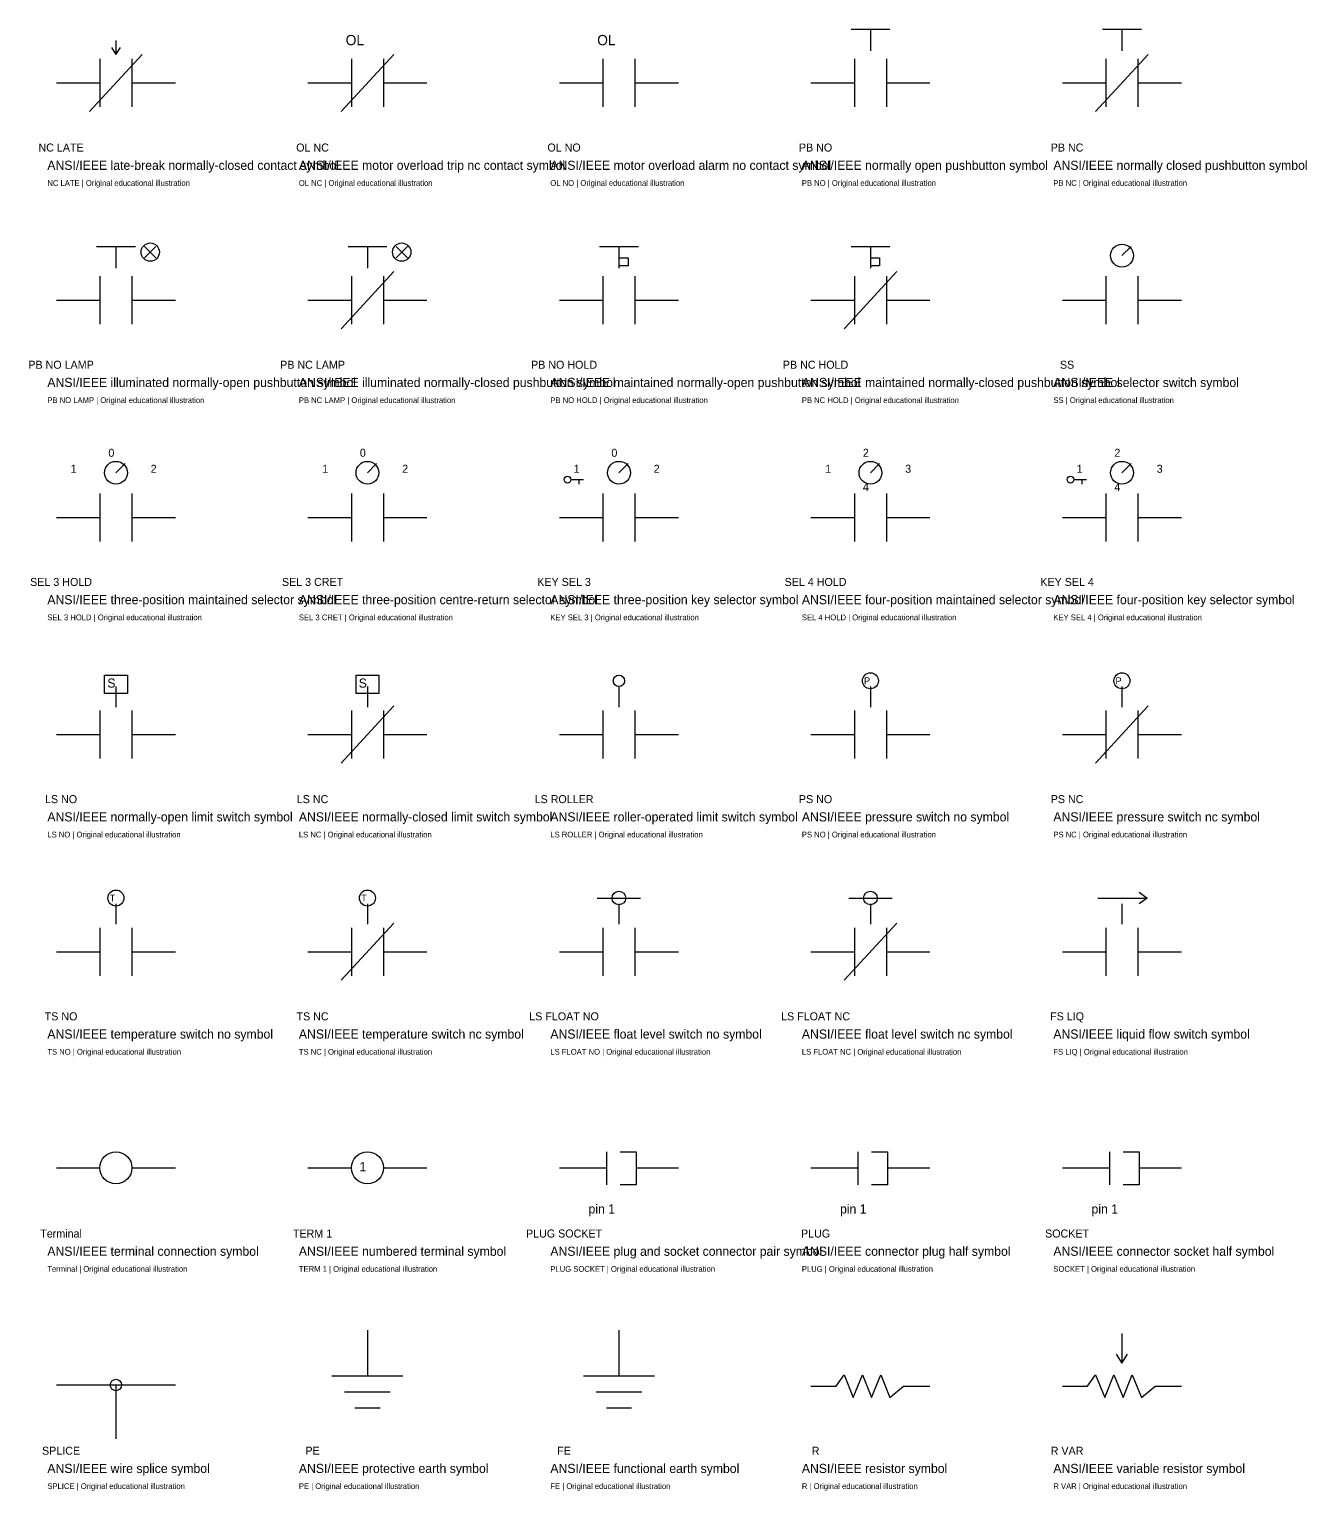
# Model space of a CAD drawing. Extents: x -25 to 1140, y -41451 to 113.
# Drawn here: x -16 to 1102, y -29671 to -28392 of the extents above; entities that cross this region are included whole.
import ezdxf
from ezdxf.enums import TextEntityAlignment as Align

# ---------------------------------------------------------------- set-up
doc = ezdxf.new("R2010")
doc.units = 0
doc.layers.add('REFERENCE', color=7, linetype='CONTINUOUS')

# ---------------------------------------------------------------- blocks, each defined once
blk = doc.blocks.new('REF_ANSI_LATE_BREAK_NORMALLY_CLOSED_CONTACT')
at = {"layer": 'REFERENCE'}
for p, q in [((56, 92), (60, 86)), ((60, 98), (60, 86)), ((60, 86), (64, 92)), ((37, 36), (83, 86)), ((46, 82), (46, 40)), ((74, 82), (74, 40)), ((8, 61), (46, 61)), ((74, 61), (112, 61))]:
    blk.add_line(p, q, dxfattribs=at)
blk.add_text('NC LATE', height=7, dxfattribs=at).set_placement((12, 1), align=Align.CENTER)
blk = doc.blocks.new('REF_ANSI_MOTOR_OVERLOAD_TRIP_NC_CONTACT')
at = {"layer": 'REFERENCE'}
for p, q in [((37, 36), (83, 86)), ((46, 82), (46, 40)), ((74, 82), (74, 40)), ((8, 61), (46, 61)), ((74, 61), (112, 61))]:
    blk.add_line(p, q, dxfattribs=at)
for s, height, p in [('OL', 9, (49, 94)), ('OL NC', 7, (12, 1))]:
    blk.add_text(s, height=height, dxfattribs=at).set_placement(p, align=Align.CENTER)
blk = doc.blocks.new('REF_ANSI_MOTOR_OVERLOAD_ALARM_NO_CONTACT')
at = {"layer": 'REFERENCE'}
for p, q in [((46, 82), (46, 40)), ((74, 82), (74, 40)), ((8, 61), (46, 61)), ((74, 61), (112, 61))]:
    blk.add_line(p, q, dxfattribs=at)
for s, height, p in [('OL', 9, (49, 94)), ('OL NO', 7, (12, 1))]:
    blk.add_text(s, height=height, dxfattribs=at).set_placement(p, align=Align.CENTER)
blk = doc.blocks.new('REF_ANSI_PUSHBUTTON_NO')
at = {"layer": 'REFERENCE'}
for p, q in [((43, 108), (77, 108)), ((60, 108), (60, 89)), ((46, 82), (46, 40)), ((74, 82), (74, 40)), ((8, 61), (46, 61)), ((74, 61), (112, 61))]:
    blk.add_line(p, q, dxfattribs=at)
blk.add_text('PB NO', height=7, dxfattribs=at).set_placement((12, 1), align=Align.CENTER)
blk = doc.blocks.new('REF_ANSI_PUSHBUTTON_NC')
at = {"layer": 'REFERENCE'}
for p, q in [((43, 108), (77, 108)), ((60, 108), (60, 89)), ((37, 36), (83, 86)), ((46, 82), (46, 40)), ((74, 82), (74, 40)), ((8, 61), (46, 61)), ((74, 61), (112, 61))]:
    blk.add_line(p, q, dxfattribs=at)
blk.add_text('PB NC', height=7, dxfattribs=at).set_placement((12, 1), align=Align.CENTER)
blk = doc.blocks.new('REF_ANSI_ILLUMINATED_NORMALLY_OPEN_PUSHBUTTON')
at = {"layer": 'REFERENCE'}
for p, q in [((43, 108), (77, 108)), ((60, 108), (60, 89)), ((85, 108), (95, 98)), ((85, 98), (95, 108)), ((46, 82), (46, 40)), ((74, 82), (74, 40)), ((8, 61), (46, 61)), ((74, 61), (112, 61))]:
    blk.add_line(p, q, dxfattribs=at)
blk.add_circle((90, 103), 8, dxfattribs=at)
blk.add_text('PB NO LAMP', height=7, dxfattribs=at).set_placement((12, 1), align=Align.CENTER)
blk = doc.blocks.new('REF_ANSI_ILLUMINATED_NORMALLY_CLOSED_PUSHBUTTON')
at = {"layer": 'REFERENCE'}
for p, q in [((43, 108), (77, 108)), ((60, 108), (60, 89)), ((85, 108), (95, 98)), ((85, 98), (95, 108)), ((37, 36), (83, 86)), ((46, 82), (46, 40)), ((74, 82), (74, 40)), ((8, 61), (46, 61)), ((74, 61), (112, 61))]:
    blk.add_line(p, q, dxfattribs=at)
blk.add_circle((90, 103), 8, dxfattribs=at)
blk.add_text('PB NC LAMP', height=7, dxfattribs=at).set_placement((12, 1), align=Align.CENTER)
blk = doc.blocks.new('REF_ANSI_MAINTAINED_NORMALLY_OPEN_PUSHBUTTON')
at = {"layer": 'REFERENCE'}
for p, q in [((43, 108), (77, 108)), ((60, 108), (60, 89)), ((60, 98), (68, 98)), ((68, 91), (60, 91)), ((68, 98), (68, 91)), ((46, 82), (46, 40)), ((74, 82), (74, 40)), ((8, 61), (46, 61)), ((74, 61), (112, 61))]:
    blk.add_line(p, q, dxfattribs=at)
blk.add_text('PB NO HOLD', height=7, dxfattribs=at).set_placement((12, 1), align=Align.CENTER)
blk = doc.blocks.new('REF_ANSI_MAINTAINED_NORMALLY_CLOSED_PUSHBUTTON')
at = {"layer": 'REFERENCE'}
for p, q in [((43, 108), (77, 108)), ((60, 108), (60, 89)), ((60, 98), (68, 98)), ((68, 91), (60, 91)), ((68, 98), (68, 91)), ((37, 36), (83, 86)), ((46, 82), (46, 40)), ((74, 82), (74, 40)), ((8, 61), (46, 61)), ((74, 61), (112, 61))]:
    blk.add_line(p, q, dxfattribs=at)
blk.add_text('PB NC HOLD', height=7, dxfattribs=at).set_placement((12, 1), align=Align.CENTER)
blk = doc.blocks.new('REF_ANSI_SELECTOR_SWITCH')
at = {"layer": 'REFERENCE'}
for p, q in [((60, 100), (68, 108)), ((46, 82), (46, 40)), ((74, 82), (74, 40)), ((8, 61), (46, 61)), ((74, 61), (112, 61))]:
    blk.add_line(p, q, dxfattribs=at)
blk.add_circle((60, 100), 10, dxfattribs=at)
blk.add_text('SS', height=7, dxfattribs=at).set_placement((12, 1), align=Align.CENTER)
blk = doc.blocks.new('REF_ANSI_THREE_POSITION_MAINTAINED_SELECTOR')
at = {"layer": 'REFERENCE'}
for p, q in [((60, 100), (68, 108)), ((46, 82), (46, 40)), ((74, 82), (74, 40)), ((8, 61), (46, 61)), ((74, 61), (112, 61))]:
    blk.add_line(p, q, dxfattribs=at)
blk.add_circle((60, 100), 10, dxfattribs=at)
for s, p in [('0', (56, 114)), ('1', (23, 100)), ('2', (93, 100)), ('SEL 3 HOLD', (12, 1))]:
    blk.add_text(s, height=7, dxfattribs=at).set_placement(p, align=Align.CENTER)
blk = doc.blocks.new('REF_ANSI_THREE_POSITION_CENTRE_RETURN_SELECTOR')
at = {"layer": 'REFERENCE'}
for p, q in [((60, 100), (68, 108)), ((46, 82), (46, 40)), ((74, 82), (74, 40)), ((8, 61), (46, 61)), ((74, 61), (112, 61))]:
    blk.add_line(p, q, dxfattribs=at)
blk.add_circle((60, 100), 10, dxfattribs=at)
for s, p in [('0', (56, 114)), ('1', (23, 100)), ('2', (93, 100)), ('SEL 3 CRET', (12, 1))]:
    blk.add_text(s, height=7, dxfattribs=at).set_placement(p, align=Align.CENTER)
blk = doc.blocks.new('REF_ANSI_THREE_POSITION_KEY_SELECTOR')
at = {"layer": 'REFERENCE'}
for p, q in [((60, 100), (68, 108)), ((18, 94), (29, 94)), ((25, 94), (25, 90)), ((46, 82), (46, 40)), ((74, 82), (74, 40)), ((8, 61), (46, 61)), ((74, 61), (112, 61))]:
    blk.add_line(p, q, dxfattribs=at)
for centre, radius in [((60, 100), 10), ((15, 94), 3)]:
    blk.add_circle(centre, radius, dxfattribs=at)
for s, p in [('0', (56, 114)), ('1', (23, 100)), ('2', (93, 100)), ('KEY SEL 3', (12, 1))]:
    blk.add_text(s, height=7, dxfattribs=at).set_placement(p, align=Align.CENTER)
blk = doc.blocks.new('REF_ANSI_FOUR_POSITION_MAINTAINED_SELECTOR')
at = {"layer": 'REFERENCE'}
for p, q in [((60, 100), (68, 108)), ((46, 82), (46, 40)), ((74, 82), (74, 40)), ((8, 61), (46, 61)), ((74, 61), (112, 61))]:
    blk.add_line(p, q, dxfattribs=at)
blk.add_circle((60, 100), 10, dxfattribs=at)
for s, p in [('2', (56, 114)), ('1', (23, 100)), ('3', (93, 100)), ('4', (56, 84)), ('SEL 4 HOLD', (12, 1))]:
    blk.add_text(s, height=7, dxfattribs=at).set_placement(p, align=Align.CENTER)
blk = doc.blocks.new('REF_ANSI_FOUR_POSITION_KEY_SELECTOR')
at = {"layer": 'REFERENCE'}
for p, q in [((60, 100), (68, 108)), ((18, 94), (29, 94)), ((25, 94), (25, 90)), ((46, 82), (46, 40)), ((74, 82), (74, 40)), ((8, 61), (46, 61)), ((74, 61), (112, 61))]:
    blk.add_line(p, q, dxfattribs=at)
for centre, radius in [((60, 100), 10), ((15, 94), 3)]:
    blk.add_circle(centre, radius, dxfattribs=at)
for s, p in [('2', (56, 114)), ('1', (23, 100)), ('3', (93, 100)), ('4', (56, 84)), ('KEY SEL 4', (12, 1))]:
    blk.add_text(s, height=7, dxfattribs=at).set_placement(p, align=Align.CENTER)
blk = doc.blocks.new('REF_ANSI_NORMALLY_OPEN_LIMIT_SWITCH')
at = {"layer": 'REFERENCE'}
for p, q in [((50, 113), (70, 113)), ((50, 97), (50, 113)), ((60, 103), (60, 85)), ((70, 113), (70, 97)), ((70, 97), (50, 97)), ((46, 82), (46, 40)), ((74, 82), (74, 40)), ((8, 61), (46, 61)), ((74, 61), (112, 61))]:
    blk.add_line(p, q, dxfattribs=at)
for s, height, p in [('S', 8, (56, 102)), ('LS NO', 7, (12, 1))]:
    blk.add_text(s, height=height, dxfattribs=at).set_placement(p, align=Align.CENTER)
blk = doc.blocks.new('REF_ANSI_NORMALLY_CLOSED_LIMIT_SWITCH')
at = {"layer": 'REFERENCE'}
for p, q in [((50, 113), (70, 113)), ((50, 97), (50, 113)), ((60, 103), (60, 85)), ((70, 113), (70, 97)), ((70, 97), (50, 97)), ((37, 36), (83, 86)), ((46, 82), (46, 40)), ((74, 82), (74, 40)), ((8, 61), (46, 61)), ((74, 61), (112, 61))]:
    blk.add_line(p, q, dxfattribs=at)
for s, height, p in [('S', 8, (56, 102)), ('LS NC', 7, (12, 1))]:
    blk.add_text(s, height=height, dxfattribs=at).set_placement(p, align=Align.CENTER)
blk = doc.blocks.new('REF_ANSI_ROLLER_OPERATED_LIMIT_SWITCH')
at = {"layer": 'REFERENCE'}
for p, q in [((60, 103), (60, 85)), ((46, 82), (46, 40)), ((74, 82), (74, 40)), ((8, 61), (46, 61)), ((74, 61), (112, 61))]:
    blk.add_line(p, q, dxfattribs=at)
blk.add_circle((60, 108), 5, dxfattribs=at)
blk.add_text('LS ROLLER', height=7, dxfattribs=at).set_placement((12, 1), align=Align.CENTER)
blk = doc.blocks.new('REF_ANSI_PRESSURE_SWITCH_NO')
at = {"layer": 'REFERENCE'}
for p, q in [((60, 103), (60, 85)), ((46, 82), (46, 40)), ((74, 82), (74, 40)), ((8, 61), (46, 61)), ((74, 61), (112, 61))]:
    blk.add_line(p, q, dxfattribs=at)
blk.add_circle((60, 108), 7, dxfattribs=at)
for s, height, p in [('P', 6, (57, 105)), ('PS NO', 7, (12, 1))]:
    blk.add_text(s, height=height, dxfattribs=at).set_placement(p, align=Align.CENTER)
blk = doc.blocks.new('REF_ANSI_PRESSURE_SWITCH_NC')
at = {"layer": 'REFERENCE'}
for p, q in [((60, 103), (60, 85)), ((37, 36), (83, 86)), ((46, 82), (46, 40)), ((74, 82), (74, 40)), ((8, 61), (46, 61)), ((74, 61), (112, 61))]:
    blk.add_line(p, q, dxfattribs=at)
blk.add_circle((60, 108), 7, dxfattribs=at)
for s, height, p in [('P', 6, (57, 105)), ('PS NC', 7, (12, 1))]:
    blk.add_text(s, height=height, dxfattribs=at).set_placement(p, align=Align.CENTER)
blk = doc.blocks.new('REF_ANSI_TEMPERATURE_SWITCH_NO')
at = {"layer": 'REFERENCE'}
for p, q in [((60, 103), (60, 85)), ((46, 82), (46, 40)), ((74, 82), (74, 40)), ((8, 61), (46, 61)), ((74, 61), (112, 61))]:
    blk.add_line(p, q, dxfattribs=at)
blk.add_circle((60, 108), 7, dxfattribs=at)
for s, height, p in [('T', 6, (57, 105)), ('TS NO', 7, (12, 1))]:
    blk.add_text(s, height=height, dxfattribs=at).set_placement(p, align=Align.CENTER)
blk = doc.blocks.new('REF_ANSI_TEMPERATURE_SWITCH_NC')
at = {"layer": 'REFERENCE'}
for p, q in [((60, 103), (60, 85)), ((37, 36), (83, 86)), ((46, 82), (46, 40)), ((74, 82), (74, 40)), ((8, 61), (46, 61)), ((74, 61), (112, 61))]:
    blk.add_line(p, q, dxfattribs=at)
blk.add_circle((60, 108), 7, dxfattribs=at)
for s, height, p in [('T', 6, (57, 105)), ('TS NC', 7, (12, 1))]:
    blk.add_text(s, height=height, dxfattribs=at).set_placement(p, align=Align.CENTER)
blk = doc.blocks.new('REF_ANSI_FLOAT_LEVEL_SWITCH_NO')
at = {"layer": 'REFERENCE'}
for p, q in [((41, 108), (79, 108)), ((60, 103), (60, 85)), ((46, 82), (46, 40)), ((74, 82), (74, 40)), ((8, 61), (46, 61)), ((74, 61), (112, 61))]:
    blk.add_line(p, q, dxfattribs=at)
blk.add_circle((60, 108), 6, dxfattribs=at)
blk.add_text('LS FLOAT NO', height=7, dxfattribs=at).set_placement((12, 1), align=Align.CENTER)
blk = doc.blocks.new('REF_ANSI_FLOAT_LEVEL_SWITCH_NC')
at = {"layer": 'REFERENCE'}
for p, q in [((41, 108), (79, 108)), ((60, 103), (60, 85)), ((37, 36), (83, 86)), ((46, 82), (46, 40)), ((74, 82), (74, 40)), ((8, 61), (46, 61)), ((74, 61), (112, 61))]:
    blk.add_line(p, q, dxfattribs=at)
blk.add_circle((60, 108), 6, dxfattribs=at)
blk.add_text('LS FLOAT NC', height=7, dxfattribs=at).set_placement((12, 1), align=Align.CENTER)
blk = doc.blocks.new('REF_ANSI_LIQUID_FLOW_SWITCH')
at = {"layer": 'REFERENCE'}
for p, q in [((39, 108), (82, 108)), ((60, 103), (60, 85)), ((75, 113), (82, 108)), ((82, 108), (75, 103)), ((46, 82), (46, 40)), ((74, 82), (74, 40)), ((8, 61), (46, 61)), ((74, 61), (112, 61))]:
    blk.add_line(p, q, dxfattribs=at)
blk.add_text('FS LIQ', height=7, dxfattribs=at).set_placement((12, 1), align=Align.CENTER)
blk = doc.blocks.new('REF_ANSI_TERMINAL')
at = {"layer": 'REFERENCE'}
for p, q in [((8, 62), (46, 62)), ((74, 62), (112, 62))]:
    blk.add_line(p, q, dxfattribs=at)
blk.add_circle((60, 62), 14, dxfattribs=at)
blk.add_text('Terminal', height=7, dxfattribs=at).set_placement((12, 1), align=Align.CENTER)
blk = doc.blocks.new('REF_ANSI_NUMBERED_TERMINAL')
at = {"layer": 'REFERENCE'}
for p, q in [((8, 62), (46, 62)), ((74, 62), (112, 62))]:
    blk.add_line(p, q, dxfattribs=at)
blk.add_circle((60, 62), 14, dxfattribs=at)
for s, height, p in [('1', 8, (56, 59)), ('TERM 1', 7, (12, 1))]:
    blk.add_text(s, height=height, dxfattribs=at).set_placement(p, align=Align.CENTER)
blk = doc.blocks.new('REF_ANSI_PLUG_AND_SOCKET_CONNECTOR_PAIR')
at = {"layer": 'REFERENCE'}
for p, q in [((49, 76), (49, 47)), ((61, 76), (75, 76)), ((75, 76), (75, 47)), ((8, 62), (49, 62)), ((75, 62), (112, 62)), ((75, 47), (61, 47))]:
    blk.add_line(p, q, dxfattribs=at)
for s, height, p in [('pin 1', 8, (45, 22)), ('PLUG SOCKET', 7, (12, 1))]:
    blk.add_text(s, height=height, dxfattribs=at).set_placement(p, align=Align.CENTER)
blk = doc.blocks.new('REF_ANSI_CONNECTOR_PLUG_HALF')
at = {"layer": 'REFERENCE'}
for p, q in [((49, 76), (49, 47)), ((61, 76), (75, 76)), ((75, 76), (75, 47)), ((8, 62), (49, 62)), ((75, 62), (112, 62)), ((75, 47), (61, 47))]:
    blk.add_line(p, q, dxfattribs=at)
for s, height, p in [('pin 1', 8, (45, 22)), ('PLUG', 7, (12, 1))]:
    blk.add_text(s, height=height, dxfattribs=at).set_placement(p, align=Align.CENTER)
blk = doc.blocks.new('REF_ANSI_CONNECTOR_SOCKET_HALF')
at = {"layer": 'REFERENCE'}
for p, q in [((49, 76), (49, 47)), ((61, 76), (75, 76)), ((75, 76), (75, 47)), ((8, 62), (49, 62)), ((75, 62), (112, 62)), ((75, 47), (61, 47))]:
    blk.add_line(p, q, dxfattribs=at)
for s, height, p in [('pin 1', 8, (45, 22)), ('SOCKET', 7, (12, 1))]:
    blk.add_text(s, height=height, dxfattribs=at).set_placement(p, align=Align.CENTER)
blk = doc.blocks.new('REF_ANSI_WIRE_SPLICE')
at = {"layer": 'REFERENCE'}
for p, q in [((8, 62), (112, 62)), ((60, 62), (60, 15))]:
    blk.add_line(p, q, dxfattribs=at)
blk.add_circle((60, 62), 5, dxfattribs=at)
blk.add_text('SPLICE', height=7, dxfattribs=at).set_placement((12, 1), align=Align.CENTER)
blk = doc.blocks.new('REF_ANSI_PROTECTIVE_EARTH')
at = {"layer": 'REFERENCE'}
for p, q in [((60, 110), (60, 70)), ((29, 70), (91, 70)), ((40, 56), (80, 56)), ((49, 42), (71, 42))]:
    blk.add_line(p, q, dxfattribs=at)
blk.add_text('PE', height=7, dxfattribs=at).set_placement((12, 1), align=Align.CENTER)
blk = doc.blocks.new('REF_ANSI_FUNCTIONAL_EARTH')
at = {"layer": 'REFERENCE'}
for p, q in [((60, 110), (60, 70)), ((29, 70), (91, 70)), ((40, 56), (80, 56)), ((49, 42), (71, 42))]:
    blk.add_line(p, q, dxfattribs=at)
blk.add_text('FE', height=7, dxfattribs=at).set_placement((12, 1), align=Align.CENTER)
blk = doc.blocks.new('REF_ANSI_RESISTOR')
at = {"layer": 'REFERENCE'}
for p, q in [((30, 61), (37, 71)), ((37, 71), (45, 51)), ((45, 51), (53, 71)), ((53, 71), (61, 51)), ((61, 51), (69, 71)), ((69, 71), (77, 51)), ((8, 61), (30, 61)), ((77, 51), (89, 61)), ((89, 61), (112, 61))]:
    blk.add_line(p, q, dxfattribs=at)
blk.add_text('R', height=7, dxfattribs=at).set_placement((12, 1), align=Align.CENTER)
blk = doc.blocks.new('REF_ANSI_VARIABLE_RESISTOR')
at = {"layer": 'REFERENCE'}
for p, q in [((60, 107), (60, 81)), ((55, 89), (60, 81)), ((60, 81), (65, 89)), ((30, 61), (37, 71)), ((37, 71), (45, 51)), ((45, 51), (53, 71)), ((53, 71), (61, 51)), ((61, 51), (69, 71)), ((69, 71), (77, 51)), ((8, 61), (30, 61)), ((77, 51), (89, 61)), ((89, 61), (112, 61))]:
    blk.add_line(p, q, dxfattribs=at)
blk.add_text('R VAR', height=7, dxfattribs=at).set_placement((12, 1), align=Align.CENTER)

msp = doc.modelspace()

# ---------------------------------------------------------------- block references
at = {"layer": 'REFERENCE'}
for name, p in [('REF_ANSI_PUSHBUTTON_NO', (660, -28500)), ('REF_ANSI_PUSHBUTTON_NC', (880, -28500)), ('REF_ANSI_LATE_BREAK_NORMALLY_CLOSED_CONTACT', (0, -28500)), ('REF_ANSI_MOTOR_OVERLOAD_TRIP_NC_CONTACT', (220, -28500)), ('REF_ANSI_MOTOR_OVERLOAD_ALARM_NO_CONTACT', (440, -28500)), ('REF_ANSI_ILLUMINATED_NORMALLY_OPEN_PUSHBUTTON', (0, -28690)), ('REF_ANSI_ILLUMINATED_NORMALLY_CLOSED_PUSHBUTTON', (220, -28690)), ('REF_ANSI_MAINTAINED_NORMALLY_OPEN_PUSHBUTTON', (440, -28690)), ('REF_ANSI_MAINTAINED_NORMALLY_CLOSED_PUSHBUTTON', (660, -28690)), ('REF_ANSI_SELECTOR_SWITCH', (880, -28690)), ('REF_ANSI_THREE_POSITION_MAINTAINED_SELECTOR', (0, -28880)), ('REF_ANSI_THREE_POSITION_CENTRE_RETURN_SELECTOR', (220, -28880)), ('REF_ANSI_THREE_POSITION_KEY_SELECTOR', (440, -28880)), ('REF_ANSI_FOUR_POSITION_MAINTAINED_SELECTOR', (660, -28880)), ('REF_ANSI_FOUR_POSITION_KEY_SELECTOR', (880, -28880)), ('REF_ANSI_NORMALLY_OPEN_LIMIT_SWITCH', (0, -29070)), ('REF_ANSI_NORMALLY_CLOSED_LIMIT_SWITCH', (220, -29070)), ('REF_ANSI_ROLLER_OPERATED_LIMIT_SWITCH', (440, -29070)), ('REF_ANSI_PRESSURE_SWITCH_NO', (660, -29070)), ('REF_ANSI_PRESSURE_SWITCH_NC', (880, -29070)), ('REF_ANSI_TEMPERATURE_SWITCH_NO', (0, -29260)), ('REF_ANSI_TEMPERATURE_SWITCH_NC', (220, -29260)), ('REF_ANSI_FLOAT_LEVEL_SWITCH_NO', (440, -29260)), ('REF_ANSI_FLOAT_LEVEL_SWITCH_NC', (660, -29260)), ('REF_ANSI_LIQUID_FLOW_SWITCH', (880, -29260)), ('REF_ANSI_TERMINAL', (0, -29450)), ('REF_ANSI_NUMBERED_TERMINAL', (220, -29450)), ('REF_ANSI_PLUG_AND_SOCKET_CONNECTOR_PAIR', (440, -29450)), ('REF_ANSI_CONNECTOR_PLUG_HALF', (660, -29450)), ('REF_ANSI_CONNECTOR_SOCKET_HALF', (880, -29450)), ('REF_ANSI_PROTECTIVE_EARTH', (220, -29640)), ('REF_ANSI_FUNCTIONAL_EARTH', (440, -29640)), ('REF_ANSI_VARIABLE_RESISTOR', (880, -29640)), ('REF_ANSI_RESISTOR', (660, -29640)), ('REF_ANSI_WIRE_SPLICE', (0, -29640))]:
    msp.add_blockref(name, p, dxfattribs=at)

# ---------------------------------------------------------------- texts
for s, height, p in [('ANSI/IEEE late-break normally-closed contact symbol', 8, (0, -28515)), ('ANSI/IEEE motor overload trip nc contact symbol', 8, (220, -28515)), ('ANSI/IEEE motor overload alarm no contact symbol', 8, (440, -28515)), ('ANSI/IEEE normally open pushbutton symbol', 8, (660, -28515)), ('ANSI/IEEE normally closed pushbutton symbol', 8, (880, -28515)), ('NC LATE | Original educational illustration', 5, (0, -28529)), ('OL NC | Original educational illustration', 5, (220, -28529)), ('OL NO | Original educational illustration', 5, (440, -28529)), ('PB NO | Original educational illustration', 5, (660, -28529)), ('PB NC | Original educational illustration', 5, (880, -28529)), ('ANSI/IEEE illuminated normally-open pushbutton symbol', 8, (0, -28705)), ('ANSI/IEEE illuminated normally-closed pushbutton symbol', 8, (220, -28705)), ('ANSI/IEEE maintained normally-open pushbutton symbol', 8, (440, -28705)), ('ANSI/IEEE maintained normally-closed pushbutton symbol', 8, (660, -28705)), ('ANSI/IEEE selector switch symbol', 8, (880, -28705)), ('PB NO LAMP | Original educational illustration', 5, (0, -28719)), ('PB NC LAMP | Original educational illustration', 5, (220, -28719)), ('PB NO HOLD | Original educational illustration', 5, (440, -28719)), ('PB NC HOLD | Original educational illustration', 5, (660, -28719)), ('SS | Original educational illustration', 5, (880, -28719)), ('ANSI/IEEE three-position maintained selector symbol', 8, (0, -28895)), ('ANSI/IEEE three-position centre-return selector symbol', 8, (220, -28895)), ('ANSI/IEEE three-position key selector symbol', 8, (440, -28895)), ('ANSI/IEEE four-position maintained selector symbol', 8, (660, -28895)), ('ANSI/IEEE four-position key selector symbol', 8, (880, -28895)), ('SEL 3 HOLD | Original educational illustration', 5, (0, -28909)), ('SEL 3 CRET | Original educational illustration', 5, (220, -28909)), ('KEY SEL 3 | Original educational illustration', 5, (440, -28909)), ('SEL 4 HOLD | Original educational illustration', 5, (660, -28909)), ('KEY SEL 4 | Original educational illustration', 5, (880, -28909)), ('ANSI/IEEE normally-open limit switch symbol', 8, (0, -29085)), ('ANSI/IEEE normally-closed limit switch symbol', 8, (220, -29085)), ('ANSI/IEEE roller-operated limit switch symbol', 8, (440, -29085)), ('ANSI/IEEE pressure switch no symbol', 8, (660, -29085)), ('ANSI/IEEE pressure switch nc symbol', 8, (880, -29085)), ('LS NO | Original educational illustration', 5, (0, -29099)), ('LS NC | Original educational illustration', 5, (220, -29099)), ('LS ROLLER | Original educational illustration', 5, (440, -29099)), ('PS NO | Original educational illustration', 5, (660, -29099)), ('PS NC | Original educational illustration', 5, (880, -29099)), ('ANSI/IEEE temperature switch no symbol', 8, (0, -29275)), ('ANSI/IEEE temperature switch nc symbol', 8, (220, -29275)), ('ANSI/IEEE float level switch no symbol', 8, (440, -29275)), ('ANSI/IEEE float level switch nc symbol', 8, (660, -29275)), ('ANSI/IEEE liquid flow switch symbol', 8, (880, -29275)), ('TS NO | Original educational illustration', 5, (0, -29289)), ('TS NC | Original educational illustration', 5, (220, -29289)), ('LS FLOAT NO | Original educational illustration', 5, (440, -29289)), ('LS FLOAT NC | Original educational illustration', 5, (660, -29289)), ('FS LIQ | Original educational illustration', 5, (880, -29289)), ('ANSI/IEEE terminal connection symbol', 8, (0, -29465)), ('ANSI/IEEE numbered terminal symbol', 8, (220, -29465)), ('ANSI/IEEE plug and socket connector pair symbol', 8, (440, -29465)), ('ANSI/IEEE connector plug half symbol', 8, (660, -29465)), ('ANSI/IEEE connector socket half symbol', 8, (880, -29465)), ('Terminal | Original educational illustration', 5, (0, -29479)), ('TERM 1 | Original educational illustration', 5, (220, -29479)), ('PLUG SOCKET | Original educational illustration', 5, (440, -29479)), ('PLUG | Original educational illustration', 5, (660, -29479)), ('SOCKET | Original educational illustration', 5, (880, -29479)), ('ANSI/IEEE wire splice symbol', 8, (0, -29655)), ('ANSI/IEEE protective earth symbol', 8, (220, -29655)), ('ANSI/IEEE functional earth symbol', 8, (440, -29655)), ('ANSI/IEEE resistor symbol', 8, (660, -29655)), ('ANSI/IEEE variable resistor symbol', 8, (880, -29655)), ('SPLICE | Original educational illustration', 5, (0, -29669)), ('PE | Original educational illustration', 5, (220, -29669)), ('FE | Original educational illustration', 5, (440, -29669)), ('R | Original educational illustration', 5, (660, -29669)), ('R VAR | Original educational illustration', 5, (880, -29669))]:
    msp.add_text(s, height=height, dxfattribs=at).set_placement(p)

doc.saveas('drawing.dxf')
